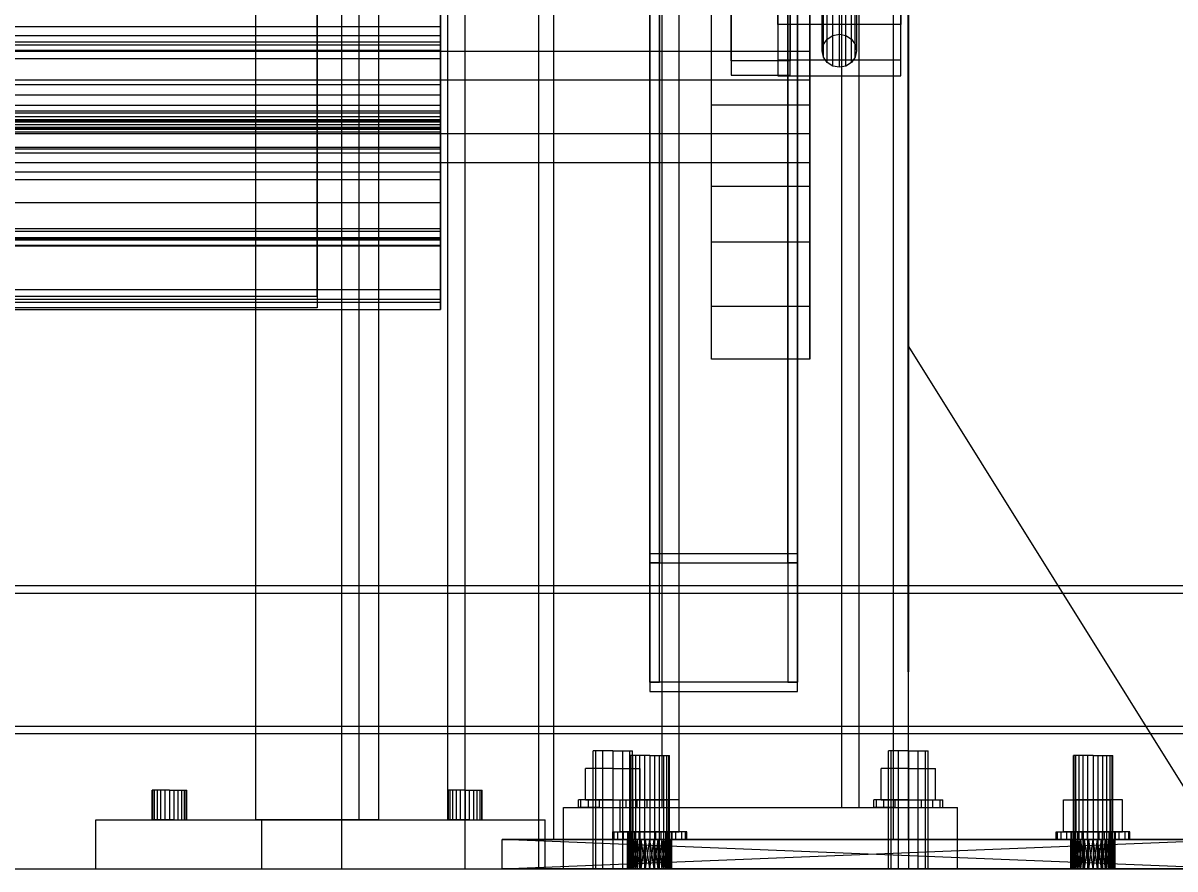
# Model space of a CAD drawing. Header units: millimetres. Extents: x -1970 to 59977, y -50268 to 6837.
# Drawn here: x 130.5 to 598.3, y -36000 to -35656.7 of the extents above; entities that cross this region are included whole.
import ezdxf

# ---------------------------------------------------------------- set-up
doc = ezdxf.new("R2010")
doc.units = ezdxf.units.MM
for name, color, linetype, lineweight in [('COTAS_O', 1, 'Continuous', 0), ('frontal_briquetadora', 7, 'Continuous', 0), ('frontal_C01', 7, 'Continuous', 0), ('frontal_C02', 7, 'Continuous', 0), ('frontal_C05', 7, 'Continuous', 0), ('frontal_dos-mix', 7, 'Continuous', 0), ('frontal_secador', 7, 'Continuous', 0)]:
    doc.layers.add(name, color=color, linetype=linetype, lineweight=lineweight)
doc.dimstyles.new('R19_100', dxfattribs={"dimtxt": 250, "dimasz": 150, "dimexe": 150, "dimexo": 80, "dimgap": 100, "dimtad": 1, "dimtih": 1, "dimtoh": 1, "dimdsep": 46, "dimcen": 0.09, "dimadec": 0, "dimazin": 0, "dimtfac": 1, "dimtdec": 4, "dimtofl": 0, "dimtmove": 0, "dimatfit": 3, "dimfxl": 1, "dimtolj": 1, "dimtzin": 0, "dimarcsym": 0})

# ---------------------------------------------------------------- blocks, each defined once
blk = doc.blocks.new('*D45')
at = {"layer": 'COTAS_O', "color": 0, "lineweight": -2, "transparency": 16777216}
for p, q in [((-1480, -35920), (-1480, -35150)), ((490, -35920), (490, -35150)), ((-1330, -35300), (340, -35300))]:
    blk.add_line(p, q, dxfattribs=at)
at = {"layer": 'COTAS_O', "color": 0, "transparency": 16777216}
for points in [[(-1330, -35275), (-1330, -35325), (-1480, -35300)], [(340, -35275), (340, -35325), (490, -35300)]]:
    blk.add_solid(points, dxfattribs=at)
at = {"layer": 'Defpoints', "color": 0, "transparency": 16777216}
for p in [(490, -35300), (-1480, -36000), (490, -36000)]:
    blk.add_point(p, dxfattribs=at)
blk = doc.blocks.new('*D47')
at = {"layer": 'COTAS_O', "color": 0, "lineweight": -2, "transparency": 16777216}
for p, q in [((-1400, -35920), (-1400, -35150)), ((1400, -35920), (1400, -35150)), ((-1250, -35300), (1250, -35300))]:
    blk.add_line(p, q, dxfattribs=at)
at = {"layer": 'COTAS_O', "color": 0, "transparency": 16777216}
for points in [[(-1250, -35275), (-1250, -35325), (-1400, -35300)], [(1250, -35275), (1250, -35325), (1400, -35300)]]:
    blk.add_solid(points, dxfattribs=at)
at = {"layer": 'Defpoints', "color": 0, "transparency": 16777216}
for p in [(1400, -35300), (-1400, -36000), (1400, -36000)]:
    blk.add_point(p, dxfattribs=at)

msp = doc.modelspace()

# ---------------------------------------------------------------- linework, layer by layer
at = {"layer": 'frontal_briquetadora'}
for p, q in [((340, -35988), (340, -34950)), ((346, -35988), (346, -34950)), ((484, -35988), (484, -34950)), ((490, -35988), (490, -34950)), ((385, -35872.053), (385, -35072.053)), ((445, -35072.053), (445, -35872.053)), ((385, -35075.779), (385, -35875.779)), ((389, -35075.779), (389, -35875.779)), ((441, -35875.779), (441, -35075.779)), ((445, -35875.779), (445, -35075.779)), ((385, -35924.221), (385, -35124.221)), ((385, -35127.947), (385, -35927.947)), ((389, -35924.221), (389, -35124.221)), ((441, -35124.221), (441, -35924.221)), ((445, -35124.221), (445, -35924.221)), ((445, -35927.947), (445, -35127.947)), ((490, -35988), (490, -35788)), ((490, -35788), (615, -35988)), ((445, -35872.053), (385, -35872.053)), ((385, -35872.053), (385, -35875.779)), ((445, -35875.779), (445, -35872.053)), ((385, -35875.779), (445, -35875.779)), ((389, -35875.779), (385, -35875.779)), ((385, -35875.779), (385, -35924.221)), ((389, -35924.221), (389, -35875.779)), ((445, -35875.779), (441, -35875.779)), ((441, -35875.779), (441, -35924.221)), ((445, -35924.221), (445, -35875.779)), ((445, -35924.221), (385, -35924.221)), ((385, -35924.221), (385, -35927.947)), ((385, -35924.221), (389, -35924.221)), ((385, -35927.947), (445, -35927.947)), ((441, -35924.221), (445, -35924.221)), ((445, -35927.947), (445, -35924.221)), ((377.273, -35954), (377, -35954)), ((377, -36000), (377, -35954)), ((378.072, -35954), (377.273, -35954)), ((377.273, -36000), (377.273, -35954)), ((379.343, -35954), (378.072, -35954)), ((378.072, -36000), (378.072, -35954)), ((381, -35954), (379.343, -35954)), ((379.343, -36000), (379.343, -35954)), ((382.929, -35954), (381, -35954)), ((381, -36000), (381, -35954)), ((385, -35954), (382.929, -35954)), ((382.929, -36000), (382.929, -35954)), ((385, -35954), (387.071, -35954)), ((385, -35954), (385, -36000)), ((387.071, -35954), (389, -35954)), ((387.071, -36000), (387.071, -35954)), ((389, -35954), (390.657, -35954)), ((389, -36000), (389, -35954)), ((390.657, -35954), (391.928, -35954)), ((390.657, -36000), (390.657, -35954)), ((391.928, -35954), (392.727, -35954)), ((391.928, -36000), (391.928, -35954)), ((392.727, -35954), (393, -35954)), ((392.727, -36000), (392.727, -35954)), ((393, -36000), (393, -35954)), ((557.273, -35954), (557, -35954)), ((557, -36000), (557, -35954)), ((558.072, -35954), (557.273, -35954)), ((557.273, -36000), (557.273, -35954)), ((559.343, -35954), (558.072, -35954)), ((558.072, -36000), (558.072, -35954)), ((561, -35954), (559.343, -35954)), ((559.343, -36000), (559.343, -35954)), ((562.929, -35954), (561, -35954)), ((561, -36000), (561, -35954)), ((565, -35954), (562.929, -35954)), ((562.929, -36000), (562.929, -35954)), ((565, -35954), (567.071, -35954)), ((565, -35954), (565, -36000)), ((567.071, -35954), (569, -35954)), ((567.071, -36000), (567.071, -35954)), ((569, -35954), (570.657, -35954)), ((569, -36000), (569, -35954)), ((570.657, -35954), (571.928, -35954)), ((570.657, -36000), (570.657, -35954)), ((571.928, -35954), (572.727, -35954)), ((571.928, -36000), (571.928, -35954)), ((572.727, -35954), (573, -35954)), ((572.727, -36000), (572.727, -35954)), ((573, -36000), (573, -35954)), ((373.006, -35985), (373.006, -35972)), ((373.006, -35972), (385, -35972)), ((373.006, -35972), (378.072, -35972)), ((385, -35972), (378.072, -35972)), ((378.072, -35972), (378.072, -35985)), ((396.994, -35972), (385, -35972)), ((385, -35972), (385, -35985)), ((385, -35972), (391.928, -35972)), ((391.928, -35972), (391.928, -35985)), ((396.994, -35972), (391.928, -35972)), ((396.994, -35985), (396.994, -35972)), ((553.006, -35985), (553.006, -35972)), ((553.006, -35972), (565, -35972)), ((553.006, -35972), (558.072, -35972)), ((565, -35972), (558.072, -35972)), ((558.072, -35972), (558.072, -35985)), ((576.994, -35972), (565, -35972)), ((565, -35972), (565, -35985)), ((565, -35972), (571.928, -35972)), ((571.928, -35972), (571.928, -35985)), ((576.994, -35972), (571.928, -35972)), ((576.994, -35985), (576.994, -35972)), ((565, -35988), (325, -35988)), ((325, -35988), (563.244, -35988)), ((325, -35988), (385, -35988)), ((386.756, -35988), (325, -35988)), ((325, -35988), (383.244, -35988)), ((625, -35988), (325, -35988)), ((325, -35988), (561.556, -35988)), ((388.444, -35988), (325, -35988)), ((325, -35988), (381.556, -35988)), ((325, -35988), (560, -35988)), ((390, -35988), (325, -35988)), ((325, -35988), (380, -35988)), ((325, -35988), (558.636, -35988)), ((325, -35988), (378.636, -35988)), ((325, -35988), (557.517, -35988)), ((325, -35988), (377.517, -35988)), ((325, -35988), (556.685, -35988)), ((325, -35988), (376.685, -35988)), ((325, -35988), (556.173, -35988)), ((325, -35988), (376.173, -35988)), ((325, -35988), (556, -35988)), ((325, -35988), (376, -35988)), ((566.756, -35988), (325, -35988)), ((325, -36000), (325, -35988)), ((625, -36000), (325, -35988)), ((325, -36000), (625, -35988)), ((340, -35988), (346, -35988)), ((346, -35988), (484, -35988)), ((370, -35988), (370, -35985)), ((370, -35985), (370.511, -35985)), ((370, -35985), (376, -35985)), ((370.511, -35988), (370, -35988)), ((376, -35988), (370, -35988)), ((370.511, -35988), (370.511, -35985)), ((370.511, -35985), (372.01, -35985)), ((370.511, -35985), (376.307, -35985)), ((372.01, -35988), (370.511, -35988)), ((376.307, -35988), (370.511, -35988)), ((372.01, -35988), (372.01, -35985)), ((372.01, -35985), (374.393, -35985)), ((372.01, -35985), (377.206, -35985)), ((374.393, -35988), (372.01, -35988)), ((377.206, -35988), (372.01, -35988)), ((385, -35985), (373.006, -35985)), ((378.072, -35985), (373.006, -35985)), ((374.393, -35988), (374.393, -35985)), ((374.393, -35985), (377.5, -35985)), ((374.393, -35985), (378.636, -35985)), ((377.5, -35988), (374.393, -35988)), ((378.636, -35988), (374.393, -35988)), ((376.307, -35985), (376, -35985)), ((376, -35985), (376, -35988)), ((376, -35988), (376.173, -35988)), ((385, -35988), (376, -35988)), ((383.244, -35988), (376, -35988)), ((381.556, -35988), (376, -35988)), ((380, -35988), (376, -35988)), ((378.636, -35988), (376, -35988)), ((377.517, -35988), (376, -35988)), ((376, -36000), (376.173, -35988)), ((376, -36000), (376, -35988)), ((376.173, -36000), (376, -35988)), ((376, -35988), (376.307, -35988)), ((376.173, -35988), (376.685, -35988)), ((385, -35988), (376.173, -35988)), ((376.173, -36000), (376.685, -35988)), ((376.173, -36000), (376.173, -35988)), ((376.685, -36000), (376.173, -35988)), ((377.206, -35985), (376.307, -35985)), ((376.307, -35985), (376.307, -35988)), ((376.307, -35988), (377.206, -35988)), ((376.685, -35988), (377.517, -35988)), ((385, -35988), (376.685, -35988)), ((376.685, -36000), (377.517, -35988)), ((376.685, -36000), (376.685, -35988)), ((377.517, -36000), (376.685, -35988)), ((378.636, -35985), (377.206, -35985)), ((377.206, -35985), (377.206, -35988)), ((377.206, -35988), (378.636, -35988)), ((377.5, -35988), (377.5, -35985)), ((377.5, -35985), (381.118, -35985)), ((377.5, -35985), (380.5, -35985)), ((381.118, -35988), (377.5, -35988)), ((380.5, -35988), (377.5, -35988)), ((377.517, -35988), (378.636, -35988)), ((385, -35988), (377.517, -35988)), ((377.517, -36000), (378.636, -35988)), ((377.517, -36000), (377.517, -35988)), ((378.636, -36000), (377.517, -35988)), ((378.072, -35985), (385, -35985)), ((380.5, -35985), (378.636, -35985)), ((378.636, -35985), (378.636, -35988)), ((378.636, -35988), (380, -35988)), ((385, -35988), (378.636, -35988)), ((378.636, -36000), (380, -35988)), ((378.636, -36000), (378.636, -35988)), ((380, -36000), (378.636, -35988)), ((378.636, -35988), (380.5, -35988)), ((380, -35988), (381.556, -35988)), ((385, -35988), (380, -35988)), ((380, -36000), (381.556, -35988)), ((380, -36000), (380, -35988)), ((381.556, -36000), (380, -35988)), ((382.671, -35985), (380.5, -35985)), ((380.5, -35985), (380.5, -35988)), ((380.5, -35988), (382.671, -35988)), ((381.118, -35988), (381.118, -35985)), ((381.118, -35985), (385, -35985)), ((381.118, -35985), (382.671, -35985)), ((385, -35988), (381.118, -35988)), ((382.671, -35988), (381.118, -35988)), ((381.556, -35988), (383.244, -35988)), ((385, -35988), (381.556, -35988)), ((381.556, -36000), (383.244, -35988)), ((381.556, -36000), (381.556, -35988)), ((383.244, -36000), (381.556, -35988)), ((385, -35985), (382.671, -35985)), ((382.671, -35985), (382.671, -35988)), ((382.671, -35988), (385, -35988)), ((383.244, -35988), (385, -35988)), ((383.244, -36000), (385, -35988)), ((383.244, -36000), (383.244, -35988)), ((385, -36000), (383.244, -35988)), ((388.882, -35985), (385, -35985)), ((385, -35985), (385, -35988)), ((385, -35985), (387.329, -35985)), ((385, -35985), (396.994, -35985)), ((391.928, -35985), (385, -35985)), ((385, -35988), (386.756, -35988)), ((385, -35988), (388.444, -35988)), ((385, -35988), (390, -35988)), ((385, -35988), (391.364, -35988)), ((385, -35988), (392.483, -35988)), ((385, -35988), (393.315, -35988)), ((385, -35988), (393.827, -35988)), ((385, -35988), (394, -35988)), ((385, -35988), (385, -36000)), ((386.756, -36000), (385, -35988)), ((385, -36000), (386.756, -35988)), ((385, -35988), (388.882, -35988)), ((387.329, -35988), (385, -35988)), ((386.756, -35988), (388.444, -35988)), ((386.756, -35988), (394, -35988)), ((386.756, -36000), (386.756, -35988)), ((388.444, -36000), (386.756, -35988)), ((386.756, -36000), (388.444, -35988)), ((387.329, -35985), (387.329, -35988)), ((388.882, -35985), (387.329, -35985)), ((387.329, -35985), (389.5, -35985)), ((387.329, -35988), (388.882, -35988)), ((389.5, -35988), (387.329, -35988)), ((388.444, -35988), (390, -35988)), ((388.444, -35988), (394, -35988)), ((388.444, -36000), (388.444, -35988)), ((390, -36000), (388.444, -35988)), ((388.444, -36000), (390, -35988)), ((388.882, -35988), (388.882, -35985)), ((392.5, -35985), (388.882, -35985)), ((388.882, -35988), (392.5, -35988)), ((389.5, -35985), (389.5, -35988)), ((392.5, -35985), (389.5, -35985)), ((389.5, -35985), (391.364, -35985)), ((389.5, -35988), (392.5, -35988)), ((391.364, -35988), (389.5, -35988)), ((391.364, -35988), (390, -35988)), ((390, -35988), (394, -35988)), ((390, -35988), (558.636, -35988)), ((565, -35988), (390, -35988)), ((390, -36000), (390, -35988)), ((391.364, -36000), (390, -35988)), ((390, -36000), (391.364, -35988)), ((391.364, -35985), (391.364, -35988)), ((395.607, -35985), (391.364, -35985)), ((391.364, -35985), (392.794, -35985)), ((392.483, -35988), (391.364, -35988)), ((391.364, -35988), (394, -35988)), ((391.364, -35988), (558.636, -35988)), ((391.364, -35988), (556, -35988)), ((391.364, -35988), (556.173, -35988)), ((391.364, -35988), (556.685, -35988)), ((391.364, -35988), (557.517, -35988)), ((565, -35988), (391.364, -35988)), ((391.364, -36000), (391.364, -35988)), ((392.483, -36000), (391.364, -35988)), ((391.364, -36000), (392.483, -35988)), ((391.364, -35988), (395.607, -35988)), ((392.794, -35988), (391.364, -35988)), ((391.928, -35985), (396.994, -35985)), ((393.315, -35988), (392.483, -35988)), ((392.483, -35988), (394, -35988)), ((392.483, -35988), (558.636, -35988)), ((565, -35988), (392.483, -35988)), ((392.483, -36000), (392.483, -35988)), ((393.315, -36000), (392.483, -35988)), ((392.483, -36000), (393.315, -35988)), ((392.5, -35988), (392.5, -35985)), ((395.607, -35985), (392.5, -35985)), ((392.5, -35988), (395.607, -35988)), ((392.794, -35985), (392.794, -35988)), ((397.99, -35985), (392.794, -35985)), ((392.794, -35985), (393.693, -35985)), ((392.794, -35988), (397.99, -35988)), ((393.693, -35988), (392.794, -35988)), ((393.827, -35988), (393.315, -35988)), ((393.315, -35988), (394, -35988)), ((393.315, -35988), (558.636, -35988)), ((565, -35988), (393.315, -35988)), ((393.315, -36000), (393.315, -35988)), ((393.827, -36000), (393.315, -35988)), ((393.315, -36000), (393.827, -35988)), ((393.693, -35985), (393.693, -35988)), ((399.489, -35985), (393.693, -35985)), ((393.693, -35985), (394, -35985)), ((393.693, -35988), (399.489, -35988)), ((394, -35988), (393.693, -35988)), ((394, -35988), (393.827, -35988)), ((393.827, -35988), (558.636, -35988)), ((393.827, -35988), (565, -35988)), ((393.827, -36000), (393.827, -35988)), ((394, -36000), (393.827, -35988)), ((393.827, -36000), (394, -35988)), ((394, -35985), (394, -35988)), ((400, -35985), (394, -35985)), ((394, -35988), (558.636, -35988)), ((394, -35988), (560, -35988)), ((394, -35988), (561.556, -35988)), ((394, -35988), (563.244, -35988)), ((394, -35988), (565, -35988)), ((394, -36000), (394, -35988)), ((394, -35988), (400, -35988)), ((395.607, -35988), (395.607, -35985)), ((397.99, -35985), (395.607, -35985)), ((395.607, -35988), (397.99, -35988)), ((397.99, -35988), (397.99, -35985)), ((399.489, -35985), (397.99, -35985)), ((397.99, -35988), (399.489, -35988)), ((399.489, -35988), (399.489, -35985)), ((400, -35985), (399.489, -35985)), ((399.489, -35988), (400, -35988)), ((400, -35988), (400, -35985)), ((484, -35988), (490, -35988)), ((615, -35988), (490, -35988)), ((550, -35988), (550, -35985)), ((550, -35985), (550.511, -35985)), ((550, -35985), (556, -35985)), ((550.511, -35988), (550, -35988)), ((556, -35988), (550, -35988)), ((550.511, -35988), (550.511, -35985)), ((550.511, -35985), (552.01, -35985)), ((550.511, -35985), (556.307, -35985)), ((552.01, -35988), (550.511, -35988)), ((556.307, -35988), (550.511, -35988)), ((552.01, -35988), (552.01, -35985)), ((552.01, -35985), (554.393, -35985)), ((552.01, -35985), (557.206, -35985)), ((554.393, -35988), (552.01, -35988)), ((557.206, -35988), (552.01, -35988)), ((565, -35985), (553.006, -35985)), ((558.072, -35985), (553.006, -35985)), ((554.393, -35988), (554.393, -35985)), ((554.393, -35985), (557.5, -35985)), ((554.393, -35985), (558.636, -35985)), ((557.5, -35988), (554.393, -35988)), ((558.636, -35988), (554.393, -35988)), ((556.307, -35985), (556, -35985)), ((556, -35985), (556, -35988)), ((556, -35988), (556.173, -35988)), ((565, -35988), (556, -35988)), ((563.244, -35988), (556, -35988)), ((561.556, -35988), (556, -35988)), ((560, -35988), (556, -35988)), ((558.636, -35988), (556, -35988)), ((556, -36000), (556.173, -35988)), ((556, -36000), (556, -35988)), ((556.173, -36000), (556, -35988)), ((556, -35988), (556.307, -35988)), ((556.173, -35988), (556.685, -35988)), ((565, -35988), (556.173, -35988)), ((556.173, -36000), (556.685, -35988)), ((556.173, -36000), (556.173, -35988)), ((556.685, -36000), (556.173, -35988)), ((557.206, -35985), (556.307, -35985)), ((556.307, -35985), (556.307, -35988)), ((556.307, -35988), (557.206, -35988)), ((556.685, -35988), (557.517, -35988)), ((565, -35988), (556.685, -35988)), ((556.685, -36000), (557.517, -35988)), ((556.685, -36000), (556.685, -35988)), ((557.517, -36000), (556.685, -35988)), ((558.636, -35985), (557.206, -35985)), ((557.206, -35985), (557.206, -35988)), ((557.206, -35988), (558.636, -35988)), ((557.5, -35988), (557.5, -35985)), ((557.5, -35985), (561.118, -35985)), ((557.5, -35985), (560.5, -35985)), ((561.118, -35988), (557.5, -35988)), ((560.5, -35988), (557.5, -35988)), ((557.517, -35988), (558.636, -35988)), ((565, -35988), (557.517, -35988)), ((557.517, -36000), (558.636, -35988)), ((557.517, -36000), (557.517, -35988)), ((558.636, -36000), (557.517, -35988)), ((558.072, -35985), (565, -35985)), ((560.5, -35985), (558.636, -35985)), ((558.636, -35985), (558.636, -35988)), ((558.636, -35988), (560, -35988)), ((565, -35988), (558.636, -35988)), ((558.636, -36000), (560, -35988)), ((558.636, -36000), (558.636, -35988)), ((560, -36000), (558.636, -35988)), ((558.636, -35988), (560.5, -35988)), ((560, -35988), (561.556, -35988)), ((565, -35988), (560, -35988)), ((560, -36000), (561.556, -35988)), ((560, -36000), (560, -35988)), ((561.556, -36000), (560, -35988)), ((562.671, -35985), (560.5, -35985)), ((560.5, -35985), (560.5, -35988)), ((560.5, -35988), (562.671, -35988)), ((561.118, -35988), (561.118, -35985)), ((561.118, -35985), (565, -35985)), ((561.118, -35985), (562.671, -35985)), ((565, -35988), (561.118, -35988)), ((562.671, -35988), (561.118, -35988)), ((561.556, -35988), (563.244, -35988)), ((565, -35988), (561.556, -35988)), ((561.556, -36000), (563.244, -35988)), ((561.556, -36000), (561.556, -35988)), ((563.244, -36000), (561.556, -35988)), ((565, -35985), (562.671, -35985)), ((562.671, -35985), (562.671, -35988)), ((562.671, -35988), (565, -35988)), ((563.244, -35988), (565, -35988)), ((563.244, -36000), (565, -35988)), ((563.244, -36000), (563.244, -35988)), ((565, -36000), (563.244, -35988)), ((568.882, -35985), (565, -35985)), ((565, -35985), (565, -35988)), ((565, -35985), (567.329, -35985)), ((565, -35985), (576.994, -35985)), ((571.928, -35985), (565, -35985)), ((565, -35988), (566.756, -35988)), ((565, -35988), (625, -35988)), ((565, -35988), (565, -36000)), ((566.756, -36000), (565, -35988)), ((565, -36000), (566.756, -35988)), ((565, -35988), (568.882, -35988)), ((567.329, -35988), (565, -35988)), ((566.756, -35988), (625, -35988)), ((568.444, -35988), (566.756, -35988)), ((566.756, -35988), (570, -35988)), ((566.756, -35988), (571.364, -35988)), ((566.756, -35988), (572.483, -35988)), ((566.756, -35988), (573.315, -35988)), ((566.756, -35988), (573.827, -35988)), ((566.756, -35988), (574, -35988)), ((566.756, -36000), (566.756, -35988)), ((568.444, -36000), (566.756, -35988)), ((566.756, -36000), (568.444, -35988)), ((567.329, -35985), (567.329, -35988)), ((568.882, -35985), (567.329, -35985)), ((567.329, -35985), (569.5, -35985)), ((567.329, -35988), (568.882, -35988)), ((569.5, -35988), (567.329, -35988)), ((568.444, -35988), (625, -35988)), ((570, -35988), (568.444, -35988)), ((568.444, -35988), (574, -35988)), ((568.444, -36000), (568.444, -35988)), ((570, -36000), (568.444, -35988)), ((568.444, -36000), (570, -35988)), ((568.882, -35988), (568.882, -35985)), ((572.5, -35985), (568.882, -35985)), ((568.882, -35988), (572.5, -35988)), ((569.5, -35985), (569.5, -35988)), ((572.5, -35985), (569.5, -35985)), ((569.5, -35985), (571.364, -35985)), ((569.5, -35988), (572.5, -35988)), ((571.364, -35988), (569.5, -35988)), ((570, -35988), (625, -35988)), ((571.364, -35988), (570, -35988)), ((570, -35988), (574, -35988)), ((570, -36000), (570, -35988)), ((571.364, -36000), (570, -35988)), ((570, -36000), (571.364, -35988)), ((571.364, -35985), (571.364, -35988)), ((575.607, -35985), (571.364, -35985)), ((571.364, -35985), (572.794, -35985)), ((571.364, -35988), (625, -35988)), ((572.483, -35988), (571.364, -35988)), ((571.364, -35988), (574, -35988)), ((571.364, -36000), (571.364, -35988)), ((572.483, -36000), (571.364, -35988)), ((571.364, -36000), (572.483, -35988)), ((571.364, -35988), (575.607, -35988)), ((572.794, -35988), (571.364, -35988)), ((571.928, -35985), (576.994, -35985)), ((572.483, -35988), (625, -35988)), ((573.315, -35988), (572.483, -35988)), ((572.483, -35988), (574, -35988)), ((572.483, -36000), (572.483, -35988)), ((573.315, -36000), (572.483, -35988)), ((572.483, -36000), (573.315, -35988)), ((572.5, -35988), (572.5, -35985)), ((575.607, -35985), (572.5, -35985)), ((572.5, -35988), (575.607, -35988)), ((572.794, -35985), (572.794, -35988)), ((577.99, -35985), (572.794, -35985)), ((572.794, -35985), (573.693, -35985)), ((572.794, -35988), (577.99, -35988)), ((573.693, -35988), (572.794, -35988)), ((573.315, -35988), (625, -35988)), ((573.827, -35988), (573.315, -35988)), ((573.315, -36000), (573.315, -35988)), ((573.827, -36000), (573.315, -35988)), ((573.315, -36000), (573.827, -35988)), ((573.693, -35985), (573.693, -35988)), ((579.489, -35985), (573.693, -35985)), ((573.693, -35985), (574, -35985)), ((573.693, -35988), (579.489, -35988)), ((574, -35988), (573.693, -35988)), ((573.827, -35988), (625, -35988)), ((574, -35988), (573.827, -35988)), ((573.827, -36000), (573.827, -35988)), ((574, -36000), (573.827, -35988)), ((573.827, -36000), (574, -35988)), ((574, -35985), (574, -35988)), ((580, -35985), (574, -35985)), ((574, -35988), (625, -35988)), ((574, -36000), (574, -35988)), ((574, -35988), (580, -35988)), ((575.607, -35988), (575.607, -35985)), ((577.99, -35985), (575.607, -35985)), ((575.607, -35988), (577.99, -35988)), ((577.99, -35988), (577.99, -35985)), ((579.489, -35985), (577.99, -35985)), ((577.99, -35988), (579.489, -35988)), ((579.489, -35988), (579.489, -35985)), ((580, -35985), (579.489, -35985)), ((579.489, -35988), (580, -35988)), ((580, -35988), (580, -35985)), ((325, -36000), (565, -36000)), ((563.244, -36000), (325, -36000)), ((385, -36000), (325, -36000)), ((325, -36000), (386.756, -36000)), ((383.244, -36000), (325, -36000)), ((325, -36000), (625, -36000)), ((561.556, -36000), (325, -36000)), ((325, -36000), (388.444, -36000)), ((381.556, -36000), (325, -36000)), ((560, -36000), (325, -36000)), ((325, -36000), (390, -36000)), ((380, -36000), (325, -36000)), ((558.636, -36000), (325, -36000)), ((378.636, -36000), (325, -36000)), ((557.517, -36000), (325, -36000)), ((377.517, -36000), (325, -36000)), ((556.685, -36000), (325, -36000)), ((376.685, -36000), (325, -36000)), ((556.173, -36000), (325, -36000)), ((376.173, -36000), (325, -36000)), ((556, -36000), (325, -36000)), ((376, -36000), (325, -36000)), ((325, -36000), (566.756, -36000)), ((376.173, -36000), (376, -36000)), ((376, -36000), (385, -36000)), ((376, -36000), (383.244, -36000)), ((376, -36000), (381.556, -36000)), ((376, -36000), (380, -36000)), ((376, -36000), (378.636, -36000)), ((376, -36000), (377.517, -36000)), ((376.685, -36000), (376.173, -36000)), ((376.173, -36000), (385, -36000)), ((377.517, -36000), (376.685, -36000)), ((376.685, -36000), (385, -36000)), ((377.273, -36000), (377, -36000)), ((378.072, -36000), (377.273, -36000)), ((378.636, -36000), (377.517, -36000)), ((377.517, -36000), (385, -36000)), ((379.343, -36000), (378.072, -36000)), ((380, -36000), (378.636, -36000)), ((378.636, -36000), (385, -36000)), ((381, -36000), (379.343, -36000)), ((381.556, -36000), (380, -36000)), ((380, -36000), (385, -36000)), ((382.929, -36000), (381, -36000)), ((383.244, -36000), (381.556, -36000)), ((381.556, -36000), (385, -36000)), ((382.929, -36000), (385, -36000)), ((385, -36000), (383.244, -36000)), ((386.756, -36000), (385, -36000)), ((388.444, -36000), (385, -36000)), ((390, -36000), (385, -36000)), ((391.364, -36000), (385, -36000)), ((392.483, -36000), (385, -36000)), ((393.315, -36000), (385, -36000)), ((393.827, -36000), (385, -36000)), ((394, -36000), (385, -36000)), ((385, -36000), (387.071, -36000)), ((388.444, -36000), (386.756, -36000)), ((394, -36000), (386.756, -36000)), ((387.071, -36000), (389, -36000)), ((390, -36000), (388.444, -36000)), ((394, -36000), (388.444, -36000)), ((389, -36000), (390.657, -36000)), ((390, -36000), (391.364, -36000)), ((394, -36000), (390, -36000)), ((558.636, -36000), (390, -36000)), ((390, -36000), (565, -36000)), ((390.657, -36000), (391.928, -36000)), ((391.364, -36000), (392.483, -36000)), ((394, -36000), (391.364, -36000)), ((558.636, -36000), (391.364, -36000)), ((556, -36000), (391.364, -36000)), ((556.173, -36000), (391.364, -36000)), ((556.685, -36000), (391.364, -36000)), ((557.517, -36000), (391.364, -36000)), ((391.364, -36000), (565, -36000)), ((391.928, -36000), (392.727, -36000)), ((392.483, -36000), (393.315, -36000)), ((394, -36000), (392.483, -36000)), ((558.636, -36000), (392.483, -36000)), ((392.483, -36000), (565, -36000)), ((392.727, -36000), (393, -36000)), ((393.315, -36000), (393.827, -36000)), ((394, -36000), (393.315, -36000)), ((558.636, -36000), (393.315, -36000)), ((393.315, -36000), (565, -36000)), ((393.827, -36000), (394, -36000)), ((558.636, -36000), (393.827, -36000)), ((565, -36000), (393.827, -36000)), ((558.636, -36000), (394, -36000)), ((560, -36000), (394, -36000)), ((561.556, -36000), (394, -36000)), ((563.244, -36000), (394, -36000)), ((565, -36000), (394, -36000)), ((556.173, -36000), (556, -36000)), ((556, -36000), (565, -36000)), ((556, -36000), (563.244, -36000)), ((556, -36000), (561.556, -36000)), ((556, -36000), (560, -36000)), ((556, -36000), (558.636, -36000)), ((556.685, -36000), (556.173, -36000)), ((556.173, -36000), (565, -36000)), ((557.517, -36000), (556.685, -36000)), ((556.685, -36000), (565, -36000)), ((557.273, -36000), (557, -36000)), ((558.072, -36000), (557.273, -36000)), ((558.636, -36000), (557.517, -36000)), ((557.517, -36000), (565, -36000)), ((559.343, -36000), (558.072, -36000)), ((560, -36000), (558.636, -36000)), ((558.636, -36000), (565, -36000)), ((561, -36000), (559.343, -36000)), ((561.556, -36000), (560, -36000)), ((560, -36000), (565, -36000)), ((562.929, -36000), (561, -36000)), ((563.244, -36000), (561.556, -36000)), ((561.556, -36000), (565, -36000)), ((562.929, -36000), (565, -36000)), ((565, -36000), (563.244, -36000)), ((566.756, -36000), (565, -36000)), ((625, -36000), (565, -36000)), ((565, -36000), (567.071, -36000)), ((625, -36000), (566.756, -36000)), ((566.756, -36000), (568.444, -36000)), ((570, -36000), (566.756, -36000)), ((571.364, -36000), (566.756, -36000)), ((572.483, -36000), (566.756, -36000)), ((573.315, -36000), (566.756, -36000)), ((573.827, -36000), (566.756, -36000)), ((574, -36000), (566.756, -36000)), ((567.071, -36000), (569, -36000)), ((625, -36000), (568.444, -36000)), ((568.444, -36000), (570, -36000)), ((574, -36000), (568.444, -36000)), ((569, -36000), (570.657, -36000)), ((625, -36000), (570, -36000)), ((570, -36000), (571.364, -36000)), ((574, -36000), (570, -36000)), ((570.657, -36000), (571.928, -36000)), ((625, -36000), (571.364, -36000)), ((571.364, -36000), (572.483, -36000)), ((574, -36000), (571.364, -36000)), ((571.928, -36000), (572.727, -36000)), ((625, -36000), (572.483, -36000)), ((572.483, -36000), (573.315, -36000)), ((574, -36000), (572.483, -36000)), ((572.727, -36000), (573, -36000)), ((625, -36000), (573.315, -36000)), ((573.315, -36000), (573.827, -36000)), ((625, -36000), (573.827, -36000)), ((573.827, -36000), (574, -36000)), ((625, -36000), (574, -36000))]:
    msp.add_line(p, q, dxfattribs=at)
at = {"layer": 'frontal_C01'}
for p, q in [((390, -35975), (390, -34032.596)), ((397, -35975), (397, -34032.596)), ((463, -35975), (463, -34032.596)), ((470, -35975), (470, -34032.596)), ((390, -35975), (390, -34793.537)), ((397, -35975), (397, -34793.537)), ((463, -35975), (463, -34793.537)), ((470, -35975), (470, -34793.537)), ((390, -35975), (390, -35554.479)), ((397, -35975), (397, -35554.479)), ((463, -35975), (463, -35554.479)), ((470, -35975), (470, -35554.479)), ((410, -35745.484), (410, -35564.015)), ((450, -35564.015), (450, -35745.484)), ((410, -35793.112), (410, -35611.642)), ((450, -35793.112), (450, -35611.642)), ((410, -35793.112), (410, -35745.484)), ((410, -35745.484), (450, -35745.484)), ((450, -35745.484), (450, -35793.112)), ((450, -35793.112), (410, -35793.112)), ((363.072, -35952), (362, -35952)), ((362, -36000), (362, -35952)), ((366, -35952), (363.072, -35952)), ((363.072, -36000), (363.072, -35952)), ((370, -35952), (366, -35952)), ((366, -36000), (366, -35952)), ((370, -35952), (374, -35952)), ((370, -35952), (370, -36000)), ((374, -35952), (376.928, -35952)), ((374, -36000), (374, -35952)), ((376.928, -35952), (378, -35952)), ((376.928, -36000), (376.928, -35952)), ((378, -36000), (378, -35952)), ((483.072, -35952), (482, -35952)), ((482, -36000), (482, -35952)), ((486, -35952), (483.072, -35952)), ((483.072, -36000), (483.072, -35952)), ((490, -35952), (486, -35952)), ((486, -36000), (486, -35952)), ((490, -35952), (494, -35952)), ((490, -35952), (490, -36000)), ((494, -35952), (496.928, -35952)), ((494, -36000), (494, -35952)), ((496.928, -35952), (498, -35952)), ((496.928, -36000), (496.928, -35952)), ((498, -36000), (498, -35952)), ((370, -35959.2), (358.915, -35959.2)), ((358.915, -35972), (358.915, -35959.2)), ((370, -35959.2), (381.085, -35959.2)), ((370, -35959.2), (370, -35972)), ((381.085, -35972), (381.085, -35959.2)), ((490, -35959.2), (478.915, -35959.2)), ((478.915, -35972), (478.915, -35959.2)), ((490, -35959.2), (501.085, -35959.2)), ((490, -35959.2), (490, -35972)), ((501.085, -35972), (501.085, -35959.2)), ((350, -35975), (510, -35975)), ((350, -36000), (350, -35975)), ((357.066, -35972), (356, -35972)), ((356, -35975), (356, -35972)), ((357.066, -35975), (356, -35975)), ((360.101, -35972), (357.066, -35972)), ((357.066, -35975), (357.066, -35972)), ((360.101, -35975), (357.066, -35975)), ((358.915, -35972), (370, -35972)), ((364.642, -35972), (360.101, -35972)), ((360.101, -35975), (360.101, -35972)), ((364.642, -35975), (360.101, -35975)), ((370, -35972), (364.642, -35972)), ((364.642, -35975), (364.642, -35972)), ((364.642, -35975), (370, -35975)), ((370, -35972), (375.358, -35972)), ((370, -35972), (370, -35975)), ((370, -35972), (381.085, -35972)), ((370, -35975), (375.358, -35975)), ((375.358, -35972), (379.899, -35972)), ((375.358, -35975), (375.358, -35972)), ((375.358, -35975), (379.899, -35975)), ((379.899, -35972), (382.934, -35972)), ((379.899, -35975), (379.899, -35972)), ((379.899, -35975), (382.934, -35975)), ((382.934, -35972), (384, -35972)), ((382.934, -35975), (382.934, -35972)), ((382.934, -35975), (384, -35975)), ((384, -35975), (384, -35972)), ((390, -35975), (397, -35975)), ((397, -35975), (463, -35975)), ((463, -35975), (470, -35975)), ((477.066, -35972), (476, -35972)), ((476, -35975), (476, -35972)), ((477.066, -35975), (476, -35975)), ((480.101, -35972), (477.066, -35972)), ((477.066, -35975), (477.066, -35972)), ((480.101, -35975), (477.066, -35975)), ((478.915, -35972), (490, -35972)), ((484.642, -35972), (480.101, -35972)), ((480.101, -35975), (480.101, -35972)), ((484.642, -35975), (480.101, -35975)), ((490, -35972), (484.642, -35972)), ((484.642, -35975), (484.642, -35972)), ((484.642, -35975), (490, -35975)), ((490, -35972), (495.358, -35972)), ((490, -35972), (490, -35975)), ((490, -35972), (501.085, -35972)), ((490, -35975), (495.358, -35975)), ((495.358, -35972), (499.899, -35972)), ((495.358, -35975), (495.358, -35972)), ((495.358, -35975), (499.899, -35975)), ((499.899, -35972), (502.934, -35972)), ((499.899, -35975), (499.899, -35972)), ((499.899, -35975), (502.934, -35975)), ((502.934, -35972), (504, -35972)), ((502.934, -35975), (502.934, -35972)), ((502.934, -35975), (504, -35975)), ((504, -35975), (504, -35972)), ((510, -36000), (510, -35975)), ((350, -36000), (510, -36000)), ((363.072, -36000), (362, -36000)), ((366, -36000), (363.072, -36000)), ((366, -36000), (370, -36000)), ((370, -36000), (374, -36000)), ((374, -36000), (376.928, -36000)), ((376.928, -36000), (378, -36000)), ((483.072, -36000), (482, -36000)), ((486, -36000), (483.072, -36000)), ((486, -36000), (490, -36000)), ((490, -36000), (494, -36000)), ((494, -36000), (496.928, -36000)), ((496.928, -36000), (498, -36000))]:
    msp.add_line(p, q, dxfattribs=at)
at = {"layer": 'frontal_C02'}
for p, q in [((250, -35767.535), (250, -32976.99)), ((250, -32981.769), (250, -35772.314)), ((390, -35975), (390, -33576.746)), ((397, -35975), (397, -33576.746)), ((463, -35975), (463, -33576.746)), ((470, -35975), (470, -33576.746)), ((390, -35975), (390, -34072.136)), ((397, -35975), (397, -34072.136)), ((463, -35975), (463, -34072.136)), ((470, -35975), (470, -34072.136)), ((390, -35975), (390, -34861.253)), ((397, -35975), (397, -34861.253)), ((463, -35975), (463, -34861.253)), ((470, -35975), (470, -34861.253)), ((410, -35689.941), (410, -35515.692)), ((450, -35689.941), (450, -35515.692)), ((437, -35657.312), (437, -35584.245)), ((487, -35584.245), (487, -35657.312)), ((410, -35722.94), (410, -35590.77)), ((450, -35590.77), (450, -35722.94)), ((457.05, -35663.205), (457.05, -35595.984)), ((459.321, -35661.754), (459.321, -35594.533)), ((462, -35661.244), (462, -35594.023)), ((464.679, -35661.754), (464.679, -35594.533)), ((466.95, -35663.205), (466.95, -35595.984)), ((437, -35598.59), (437, -35671.657)), ((455, -35667.939), (455, -35600.718)), ((455.533, -35665.377), (455.533, -35598.156)), ((468.467, -35665.377), (468.467, -35598.156)), ((469, -35600.718), (469, -35667.939)), ((487, -35671.657), (487, -35598.59)), ((455.533, -35670.5), (455.533, -35603.279)), ((457.05, -35672.672), (457.05, -35605.451)), ((466.95, -35672.672), (466.95, -35605.451)), ((468.467, -35670.5), (468.467, -35603.279)), ((459.321, -35674.123), (459.321, -35606.902)), ((462, -35674.633), (462, -35607.412)), ((464.679, -35674.123), (464.679, -35606.902)), ((390, -35975), (390, -35610.837)), ((397, -35975), (397, -35610.837)), ((463, -35975), (463, -35610.837)), ((470, -35975), (470, -35610.837)), ((437, -35625.421), (437, -35678.029)), ((487, -35678.029), (487, -35625.421)), ((300, -35636.348), (300, -35661.85)), ((418, -35672.017), (418, -35635.181)), ((442, -35635.181), (442, -35672.017)), ((410, -35771.703), (410, -35639.533)), ((418, -35641.026), (418, -35677.862)), ((442, -35677.862), (442, -35641.026)), ((450, -35771.703), (450, -35639.533)), ((300, -35667.753), (300, -35643.579)), ((410, -35689.941), (410, -35651.688)), ((450, -35651.688), (450, -35689.941)), ((437, -35654.121), (437, -35678.029)), ((487, -35657.312), (437, -35657.312)), ((437, -35657.312), (437, -35671.657)), ((487, -35678.029), (487, -35654.121)), ((487, -35671.657), (487, -35657.312)), ((300, -35658.193), (-300, -35658.193)), ((300, -35661.85), (-300, -35661.85)), ((300, -35692.297), (300, -35658.193)), ((300, -35665.506), (300, -35658.193)), ((300, -35661.85), (300, -35681.773)), ((457.05, -35663.205), (459.321, -35661.754)), ((459.321, -35661.754), (462, -35661.244)), ((462, -35661.244), (464.679, -35661.754)), ((464.679, -35661.754), (466.95, -35663.205)), ((-300, -35664.343), (300, -35664.343)), ((-300, -35665.506), (300, -35665.506)), ((300, -35664.343), (300, -35700.907)), ((300, -35664.343), (300, -35671.164)), ((300, -35665.506), (300, -35699.61)), ((455, -35667.939), (455.533, -35665.377)), ((455.533, -35665.377), (457.05, -35663.205)), ((466.95, -35663.205), (468.467, -35665.377)), ((468.467, -35665.377), (469, -35667.939)), ((-450, -35668.138), (450, -35668.138)), ((300, -35667.753), (-300, -35667.753)), ((300, -35671.164), (-300, -35671.164)), ((300, -35685.947), (300, -35667.753)), ((300, -35707.728), (300, -35671.164)), ((450, -35668.138), (450, -35679.829)), ((450, -35668.138), (450, -35701.61)), ((455.533, -35670.5), (455, -35667.939)), ((457.05, -35672.672), (455.533, -35670.5)), ((468.467, -35670.5), (466.95, -35672.672)), ((469, -35667.939), (468.467, -35670.5)), ((442, -35672.017), (418, -35672.017)), ((418, -35672.017), (418, -35677.862)), ((437, -35671.657), (487, -35671.657)), ((442, -35677.862), (442, -35672.017)), ((459.321, -35674.123), (457.05, -35672.672)), ((462, -35674.633), (459.321, -35674.123)), ((464.679, -35674.123), (462, -35674.633)), ((466.95, -35672.672), (464.679, -35674.123)), ((450, -35679.829), (-450, -35679.829)), ((418, -35677.862), (442, -35677.862)), ((437, -35678.029), (487, -35678.029)), ((450, -35713.3), (450, -35679.829)), ((300, -35681.773), (-300, -35681.773)), ((300, -35681.773), (300, -35694.76)), ((300, -35685.947), (-300, -35685.947)), ((300, -35690.131), (-300, -35690.131)), ((300, -35696.921), (300, -35685.947)), ((300, -35707.104), (300, -35690.131)), ((300, -35690.131), (300, -35701.532)), ((450, -35689.941), (410, -35689.941)), ((-300, -35692.297), (300, -35692.297)), ((300, -35693.299), (-300, -35693.299)), ((300, -35694.76), (-300, -35694.76)), ((300, -35692.297), (300, -35699.61)), ((300, -35741.116), (300, -35693.299)), ((300, -35696.222), (300, -35693.299)), ((300, -35694.76), (300, -35699.927)), ((-300, -35695.796), (300, -35695.796)), ((-300, -35696.222), (300, -35696.222)), ((300, -35696.921), (-300, -35696.921)), ((300, -35698.047), (-300, -35698.047)), ((-300, -35698.869), (300, -35698.869)), ((300, -35695.796), (300, -35744.513)), ((300, -35695.796), (300, -35698.047)), ((300, -35696.222), (300, -35744.039)), ((300, -35699.927), (300, -35696.921)), ((300, -35746.764), (300, -35698.047)), ((300, -35698.869), (300, -35717.189)), ((300, -35709.504), (300, -35698.869)), ((450, -35701.61), (-450, -35701.61)), ((300, -35699.61), (-300, -35699.61)), ((300, -35699.927), (-300, -35699.927)), ((300, -35700.907), (-300, -35700.907)), ((-300, -35701.532), (300, -35701.532)), ((300, -35707.728), (300, -35700.907)), ((300, -35701.532), (300, -35720.262)), ((450, -35713.3), (450, -35701.61)), ((-300, -35707.104), (300, -35707.104)), ((-300, -35707.728), (300, -35707.728)), ((300, -35720.262), (300, -35707.104)), ((-450, -35713.3), (450, -35713.3)), ((300, -35709.504), (-300, -35709.504)), ((300, -35729.462), (300, -35709.504)), ((300, -35717.189), (-300, -35717.189)), ((300, -35717.189), (300, -35729.462)), ((300, -35720.262), (-300, -35720.262)), ((410, -35771.703), (410, -35722.94)), ((410, -35722.94), (450, -35722.94)), ((450, -35722.94), (450, -35771.703)), ((-300, -35729.462), (300, -35729.462)), ((300, -35740.128), (-300, -35740.128)), ((-300, -35741.116), (300, -35741.116)), ((300, -35764.807), (300, -35740.128)), ((300, -35740.128), (300, -35744.685)), ((300, -35741.116), (300, -35744.039)), ((-300, -35743.71), (300, -35743.71)), ((300, -35744.039), (-300, -35744.039)), ((300, -35744.513), (-300, -35744.513)), ((-300, -35744.685), (300, -35744.685)), ((300, -35743.71), (300, -35768.941)), ((300, -35747.219), (300, -35743.71)), ((300, -35746.764), (300, -35744.513)), ((300, -35744.685), (300, -35770.065)), ((-300, -35746.764), (300, -35746.764)), ((300, -35747.219), (-300, -35747.219)), ((300, -35772.99), (300, -35747.219)), ((-300, -35764.807), (300, -35764.807)), ((300, -35770.065), (300, -35764.807)), ((300, -35768.941), (-300, -35768.941)), ((-250, -35767.535), (250, -35767.535)), ((250, -35767.535), (250, -35772.314)), ((300, -35768.941), (300, -35772.99)), ((300, -35770.065), (-300, -35770.065)), ((-300, -35772.99), (300, -35772.99)), ((250, -35772.314), (-250, -35772.314)), ((450, -35771.703), (410, -35771.703)), ((363.072, -35952), (362, -35952)), ((362, -36000), (362, -35952)), ((366, -35952), (363.072, -35952)), ((363.072, -36000), (363.072, -35952)), ((370, -35952), (366, -35952)), ((366, -36000), (366, -35952)), ((370, -35952), (374, -35952)), ((370, -35952), (370, -36000)), ((374, -35952), (376.928, -35952)), ((374, -36000), (374, -35952)), ((376.928, -35952), (378, -35952)), ((376.928, -36000), (376.928, -35952)), ((378, -36000), (378, -35952)), ((483.072, -35952), (482, -35952)), ((482, -36000), (482, -35952)), ((486, -35952), (483.072, -35952)), ((483.072, -36000), (483.072, -35952)), ((490, -35952), (486, -35952)), ((486, -36000), (486, -35952)), ((490, -35952), (494, -35952)), ((490, -35952), (490, -36000)), ((494, -35952), (496.928, -35952)), ((494, -36000), (494, -35952)), ((496.928, -35952), (498, -35952)), ((496.928, -36000), (496.928, -35952)), ((498, -36000), (498, -35952)), ((370, -35959.2), (358.915, -35959.2)), ((358.915, -35972), (358.915, -35959.2)), ((370, -35959.2), (381.085, -35959.2)), ((370, -35959.2), (370, -35972)), ((381.085, -35972), (381.085, -35959.2)), ((490, -35959.2), (478.915, -35959.2)), ((478.915, -35972), (478.915, -35959.2)), ((490, -35959.2), (501.085, -35959.2)), ((490, -35959.2), (490, -35972)), ((501.085, -35972), (501.085, -35959.2)), ((350, -35975), (510, -35975)), ((350, -36000), (350, -35975)), ((357.066, -35972), (356, -35972)), ((356, -35975), (356, -35972)), ((357.066, -35975), (356, -35975)), ((360.101, -35972), (357.066, -35972)), ((357.066, -35975), (357.066, -35972)), ((360.101, -35975), (357.066, -35975)), ((358.915, -35972), (370, -35972)), ((364.642, -35972), (360.101, -35972)), ((360.101, -35975), (360.101, -35972)), ((364.642, -35975), (360.101, -35975)), ((370, -35972), (364.642, -35972)), ((364.642, -35975), (364.642, -35972)), ((364.642, -35975), (370, -35975)), ((370, -35972), (375.358, -35972)), ((370, -35972), (370, -35975)), ((370, -35972), (381.085, -35972)), ((370, -35975), (375.358, -35975)), ((375.358, -35972), (379.899, -35972)), ((375.358, -35975), (375.358, -35972)), ((375.358, -35975), (379.899, -35975)), ((379.899, -35972), (382.934, -35972)), ((379.899, -35975), (379.899, -35972)), ((379.899, -35975), (382.934, -35975)), ((382.934, -35972), (384, -35972)), ((382.934, -35975), (382.934, -35972)), ((382.934, -35975), (384, -35975)), ((384, -35975), (384, -35972)), ((390, -35975), (397, -35975)), ((397, -35975), (463, -35975)), ((463, -35975), (470, -35975)), ((477.066, -35972), (476, -35972)), ((476, -35975), (476, -35972)), ((477.066, -35975), (476, -35975)), ((480.101, -35972), (477.066, -35972)), ((477.066, -35975), (477.066, -35972)), ((480.101, -35975), (477.066, -35975)), ((478.915, -35972), (490, -35972)), ((484.642, -35972), (480.101, -35972)), ((480.101, -35975), (480.101, -35972)), ((484.642, -35975), (480.101, -35975)), ((490, -35972), (484.642, -35972)), ((484.642, -35975), (484.642, -35972)), ((484.642, -35975), (490, -35975)), ((490, -35972), (495.358, -35972)), ((490, -35972), (490, -35975)), ((490, -35972), (501.085, -35972)), ((490, -35975), (495.358, -35975)), ((495.358, -35972), (499.899, -35972)), ((495.358, -35975), (495.358, -35972)), ((495.358, -35975), (499.899, -35975)), ((499.899, -35972), (502.934, -35972)), ((499.899, -35975), (499.899, -35972)), ((499.899, -35975), (502.934, -35975)), ((502.934, -35972), (504, -35972)), ((502.934, -35975), (502.934, -35972)), ((502.934, -35975), (504, -35975)), ((504, -35975), (504, -35972)), ((510, -36000), (510, -35975)), ((350, -36000), (510, -36000)), ((363.072, -36000), (362, -36000)), ((366, -36000), (363.072, -36000)), ((366, -36000), (370, -36000)), ((370, -36000), (374, -36000)), ((374, -36000), (376.928, -36000)), ((376.928, -36000), (378, -36000)), ((483.072, -36000), (482, -36000)), ((486, -36000), (483.072, -36000)), ((486, -36000), (490, -36000)), ((490, -36000), (494, -36000)), ((494, -36000), (496.928, -36000)), ((496.928, -36000), (498, -36000))]:
    msp.add_line(p, q, dxfattribs=at)
at = {"layer": 'frontal_C05'}
for p, q in [((260, -35980), (260, -35030)), ((267, -35980), (267, -35030)), ((303, -35980), (303, -35030)), ((310, -35980), (310, -35030)), ((227.5, -35980), (342.5, -35980)), ((227.5, -36000), (227.5, -35980)), ((260, -35980), (310, -35980)), ((260, -35980), (267, -35980)), ((260, -36000), (260, -35980)), ((303, -35980), (310, -35980)), ((310, -36000), (310, -35980)), ((342.5, -36000), (342.5, -35980)), ((227.5, -36000), (342.5, -36000)), ((260, -36000), (310, -36000))]:
    msp.add_line(p, q, dxfattribs=at)
at = {"layer": 'frontal_dos-mix'}
for p, q in [((225, -35980), (225, -33282.5)), ((275, -35980), (275, -33282.5)), ((183.239, -35968), (183, -35968)), ((183, -35980), (183, -35968)), ((183.938, -35968), (183.239, -35968)), ((183.239, -35980), (183.239, -35968)), ((185.05, -35968), (183.938, -35968)), ((183.938, -35980), (183.938, -35968)), ((186.5, -35968), (185.05, -35968)), ((185.05, -35980), (185.05, -35968)), ((188.188, -35968), (186.5, -35968)), ((186.5, -35980), (186.5, -35968)), ((190, -35968), (188.188, -35968)), ((188.188, -35980), (188.188, -35968)), ((190, -35968), (191.812, -35968)), ((190, -35968), (190, -35980)), ((191.812, -35968), (193.5, -35968)), ((191.812, -35980), (191.812, -35968)), ((193.5, -35968), (194.95, -35968)), ((193.5, -35980), (193.5, -35968)), ((194.95, -35968), (196.062, -35968)), ((194.95, -35980), (194.95, -35968)), ((196.062, -35968), (196.761, -35968)), ((196.062, -35980), (196.062, -35968)), ((196.761, -35968), (197, -35968)), ((196.761, -35980), (196.761, -35968)), ((197, -35980), (197, -35968)), ((303.239, -35968), (303, -35968)), ((303, -35980), (303, -35968)), ((303.938, -35968), (303.239, -35968)), ((303.239, -35980), (303.239, -35968)), ((305.05, -35968), (303.938, -35968)), ((303.938, -35980), (303.938, -35968)), ((306.5, -35968), (305.05, -35968)), ((305.05, -35980), (305.05, -35968)), ((308.188, -35968), (306.5, -35968)), ((306.5, -35980), (306.5, -35968)), ((310, -35968), (308.188, -35968)), ((308.188, -35980), (308.188, -35968)), ((310, -35968), (311.812, -35968)), ((310, -35968), (310, -35980)), ((311.812, -35968), (313.5, -35968)), ((311.812, -35980), (311.812, -35968)), ((313.5, -35968), (314.95, -35968)), ((313.5, -35980), (313.5, -35968)), ((314.95, -35968), (316.062, -35968)), ((314.95, -35980), (314.95, -35968)), ((316.062, -35968), (316.761, -35968)), ((316.062, -35980), (316.062, -35968)), ((316.761, -35968), (317, -35968)), ((316.761, -35980), (316.761, -35968)), ((317, -35980), (317, -35968)), ((160, -35980), (340, -35980)), ((160, -36000), (160, -35980)), ((183.239, -35980), (183, -35980)), ((183.938, -35980), (183.239, -35980)), ((185.05, -35980), (183.938, -35980)), ((186.5, -35980), (185.05, -35980)), ((188.188, -35980), (186.5, -35980)), ((190, -35980), (188.188, -35980)), ((191.812, -35980), (190, -35980)), ((191.812, -35980), (193.5, -35980)), ((193.5, -35980), (194.95, -35980)), ((194.95, -35980), (196.062, -35980)), ((196.062, -35980), (196.761, -35980)), ((196.761, -35980), (197, -35980)), ((275, -35980), (225, -35980)), ((303.239, -35980), (303, -35980)), ((303.938, -35980), (303.239, -35980)), ((305.05, -35980), (303.938, -35980)), ((306.5, -35980), (305.05, -35980)), ((308.188, -35980), (306.5, -35980)), ((310, -35980), (308.188, -35980)), ((311.812, -35980), (310, -35980)), ((311.812, -35980), (313.5, -35980)), ((313.5, -35980), (314.95, -35980)), ((314.95, -35980), (316.062, -35980)), ((316.062, -35980), (316.761, -35980)), ((316.761, -35980), (317, -35980)), ((340, -36000), (340, -35980)), ((160, -36000), (340, -36000))]:
    msp.add_line(p, q, dxfattribs=at)
at = {"layer": 'frontal_secador'}
for p, q in [((-1265, -35885), (1265, -35885)), ((-1265, -35888), (1265, -35888)), ((-1265, -35942), (1265, -35942)), ((-1265, -35945), (1265, -35945)), ((-1400, -36000), (1400, -36000))]:
    msp.add_line(p, q, dxfattribs=at)

# ---------------------------------------------------------------- dimensions: what is measured, and where the dimension line sits
at = {"layer": 'COTAS_O'}
for p1, p2, picture, middle in [((-1480, -36000), (490, -36000), '*D45', (-495, -35300)), ((-1400, -36000), (1400, -36000), '*D47', (0, -35300))]:
    dim = msp.add_aligned_dim(p1=p1, p2=p2, distance=700, text='<> O', dimstyle='R19_100', dxfattribs=at)
    dim.commit()
    dim.dimension.update_dxf_attribs({"geometry": picture, "text_midpoint": middle})

doc.saveas('drawing.dxf')
